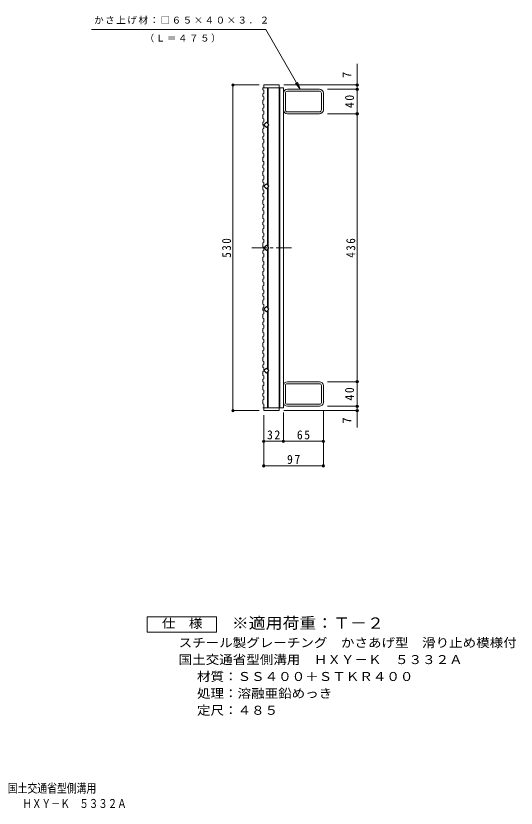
# Model space of a CAD drawing. Units: millimetres, scale not verified. Extents: x -575 to 1337, y -687 to 1514.
# Drawn here: x 5 to 819, y -687 to 603 of the extents above; entities that cross this region are included whole.
import ezdxf
from ezdxf.enums import TextEntityAlignment as Align

# ---------------------------------------------------------------- set-up
doc = ezdxf.new("R2010")
doc.units = ezdxf.units.MM
doc.header["$LTSCALE"] = 5
doc.header["$PDMODE"] = 32
doc.header["$PDSIZE"] = 4
doc.linetypes.add('CHAIN1', pattern=[8, 5, -1, 1, -1])
for name, color, linetype, lineweight in [('B-1', 2, 'Continuous', 9), ('B-2', 3, 'Continuous', 9), ('B-4', 7, 'Continuous', 9), ('B-A', 3, 'Continuous', 9), ('F-4_F-4ﾚｲﾔ', 2, 'Continuous', 9)]:
    doc.layers.add(name, color=color, linetype=linetype, lineweight=lineweight)
doc.layers.add('F-5_F-5ﾚｲﾔ', color=2, linetype='Continuous')
doc.styles.add('ＭＳ ゴシック', font='')
doc.styles.get('ＭＳ ゴシック').set_extended_font_data('MS Gothic')

msp = doc.modelspace()

# ---------------------------------------------------------------- linework, layer by layer
at = {"layer": 'B-1'}
for p, q in [((498.883, 483.378), (446.684, 483.378)), ((498.883, 480.178), (446.684, 480.178)), ((440.284, 476.978), (440.284, 449.778)), ((443.483, 449.778), (443.483, 476.978)), ((502.083, 449.778), (502.083, 476.978)), ((505.283, 476.978), (505.283, 449.778)), ((446.684, 446.578), (498.883, 446.578)), ((498.883, 443.378), (446.684, 443.378)), ((440.284, 0.978), (440.284, -26.222)), ((443.484, 0.978), (443.484, -26.222)), ((498.883, 7.378), (446.684, 7.378)), ((446.684, 4.178), (498.883, 4.178)), ((502.083, 0.978), (502.083, -26.222)), ((505.283, 0.978), (505.283, -26.222)), ((498.883, -29.422), (446.684, -29.422)), ((498.883, -32.622), (446.684, -32.622))]:
    msp.add_line(p, q, dxfattribs=at)
for centre, radius, start, end in [((446.684, 476.978), 6.4, 90, 180), ((446.684, 476.978), 3.2, 90, 180), ((498.883, 476.978), 6.4, 0, 90), ((498.883, 476.978), 3.2, 0, 90), ((446.684, 449.778), 6.4, 180, 270), ((446.684, 449.778), 3.2, 180, 270), ((498.883, 449.778), 6.4, 270, 0), ((498.883, 449.778), 3.2, 270, 0), ((446.684, 0.978), 6.4, 90, 180), ((446.684, 0.978), 3.2, 90, 180), ((498.883, 0.978), 6.4, 0, 90), ((498.883, 0.978), 3.2, 0, 90), ((446.684, -26.222), 6.4, 180, 270), ((446.684, -26.222), 3.2, 180, 270), ((498.883, -26.222), 3.2, 270, 0), ((498.883, -26.222), 6.4, 270, 0)]:
    msp.add_arc(centre, radius, start, end, dxfattribs=at)
at = {"layer": 'B-2'}
for p, q in [((408.284, 490.378), (433.284, 490.378)), ((408.284, 490.378), (408.284, 485.878)), ((433.284, 490.378), (433.284, 335.378)), ((406.784, 485.878), (440.284, 485.878)), ((414.284, 485.878), (414.284, 427.864)), ((415.284, 485.878), (415.284, 426.863)), ((434.284, 485.878), (434.284, 335.378)), ((440.284, 485.878), (440.284, 335.378)), ((414.284, 422.893), (414.284, 327.863)), ((415.284, 423.893), (415.284, 326.863)), ((433.284, -39.622), (433.284, 335.378)), ((434.284, -35.122), (434.284, 335.378)), ((440.284, -35.122), (440.284, 335.378)), ((414.284, 227.864), (414.284, 322.893)), ((415.284, 226.864), (415.284, 323.893)), ((414.284, 127.864), (414.284, 222.893)), ((415.284, 126.864), (415.284, 223.893)), ((414.284, 27.864), (414.284, 122.893)), ((415.284, 26.864), (415.284, 123.893)), ((414.284, -35.122), (414.284, 22.893)), ((415.284, -35.122), (415.284, 23.893)), ((406.784, -35.122), (440.284, -35.122)), ((408.284, -39.622), (408.284, -35.122)), ((408.284, -39.622), (433.284, -39.622))]:
    msp.add_line(p, q, dxfattribs=at)
at = {"layer": 'B-2', "linetype": 'CHAIN1'}
msp.add_line((388.655, 225.378), (456.261, 225.378), dxfattribs=at)
at = {"layer": 'B-2'}
for points in [[(416.769, 425.378), (412.526, 421.136), (408.284, 425.378), (412.526, 429.621)], [(416.769, 325.378), (412.526, 321.135), (408.284, 325.378), (412.526, 329.621)], [(416.769, 225.378), (412.526, 229.621), (408.284, 225.378), (412.526, 221.136)], [(416.769, 125.378), (412.526, 129.621), (408.284, 125.378), (412.526, 121.136)], [(416.769, 25.378), (412.526, 29.621), (408.284, 25.378), (412.526, 21.136)]]:
    msp.add_lwpolyline(points, close=True, dxfattribs=at)
at = {"layer": 'B-4'}
for p, q in [((128.332, 580.378), (411.781, 580.378)), ((467.784, 483.378), (411.781, 580.378)), ((560.283, -67.042), (560.283, 524.555)), ((400.784, 490.378), (356.784, 490.378)), ((358.284, -39.622), (358.284, 490.378)), ((440.784, 490.378), (561.783, 490.378)), ((467.784, 483.378), (460.174, 493.295)), ((467.784, 483.378), (463, 494.927)), ((511.967, 483.378), (561.783, 483.378)), ((511.967, 443.378), (561.783, 443.378)), ((511.967, 7.378), (561.783, 7.378)), ((511.967, -32.622), (561.783, -32.622)), ((400.784, -39.622), (356.784, -39.622)), ((440.284, -42.622), (440.284, -91.122)), ((440.784, -39.622), (561.783, -39.622)), ((505.283, -40.122), (505.283, -131.122)), ((408.284, -89.622), (505.283, -89.622))]:
    msp.add_line(p, q, dxfattribs=at)
msp.add_lwpolyline([(408.284, -47.122), (408.284, -129.622), (505.283, -129.622)], dxfattribs=at)
for p in [(358.284, 490.378), (560.283, 490.378), (560.283, 483.378), (560.283, 443.378), (560.283, 7.378), (358.284, -39.622), (560.283, -32.622), (560.283, -39.622), (408.284, -89.622), (440.284, -89.622), (505.283, -89.622), (408.284, -129.622), (505.283, -129.622)]:
    msp.add_point(p, dxfattribs=at)
at = {"layer": 'B-A'}
for p, q in [((406.784, 485.878), (406.784, 482.133)), ((406.784, 482.133), (408.284, 481.622)), ((408.284, 481.622), (408.284, 476.509)), ((406.784, 475.997), (408.284, 476.509)), ((406.784, 465.454), (408.284, 465.966)), ((406.784, 452.771), (408.284, 453.282)), ((408.284, 458.395), (408.284, 453.282)), ((406.784, 442.228), (408.284, 442.739)), ((406.784, 429.545), (408.284, 430.056)), ((408.284, 435.169), (408.284, 430.056)), ((406.784, 419.001), (408.284, 419.513)), ((408.284, 424.626), (408.284, 419.513)), ((406.784, 406.318), (408.284, 406.83)), ((408.284, 411.943), (408.284, 406.83)), ((408.284, 401.4), (408.284, 396.286)), ((406.784, 395.775), (408.284, 396.286)), ((408.284, 388.716), (408.284, 383.603)), ((406.784, 383.092), (408.284, 383.603)), ((408.284, 378.173), (408.284, 373.06)), ((406.784, 372.549), (408.284, 373.06)), ((408.284, 365.49), (408.284, 360.377)), ((406.784, 359.865), (408.284, 360.377)), ((406.784, 349.322), (408.284, 349.834)), ((408.284, 354.947), (408.284, 349.834)), ((406.784, 336.639), (408.284, 337.15)), ((408.284, 342.264), (408.284, 337.15)), ((406.784, 326.096), (408.284, 326.607)), ((408.284, 331.72), (408.284, 326.607)), ((406.784, 313.413), (408.284, 313.924)), ((408.284, 319.037), (408.284, 313.924)), ((406.784, 302.87), (408.284, 303.381)), ((408.284, 308.494), (408.284, 303.381)), ((406.784, 290.186), (408.284, 290.698)), ((408.284, 295.811), (408.284, 290.698)), ((408.284, 285.268), (408.284, 280.154)), ((406.784, 279.643), (408.284, 280.154)), ((408.284, 272.585), (408.284, 267.471)), ((406.784, 266.96), (408.284, 267.471)), ((408.284, 262.041), (408.284, 256.928)), ((406.784, 256.417), (408.284, 256.928)), ((408.284, 249.358), (408.284, 244.245)), ((406.784, 243.734), (408.284, 244.245)), ((406.784, 233.19), (408.284, 233.702)), ((408.284, 238.815), (408.284, 233.702)), ((406.784, 220.507), (408.284, 221.019)), ((408.284, 226.132), (408.284, 221.019)), ((406.784, 209.964), (408.284, 210.475)), ((408.284, 215.589), (408.284, 210.475)), ((406.784, 197.281), (408.284, 197.792)), ((408.284, 202.905), (408.284, 197.792)), ((406.784, 186.738), (408.284, 187.249)), ((408.284, 192.362), (408.284, 187.249)), ((406.784, 174.054), (408.284, 174.566)), ((408.284, 179.679), (408.284, 174.566)), ((408.284, 169.136), (408.284, 164.023)), ((406.784, 163.511), (408.284, 164.023)), ((408.284, 156.453), (408.284, 151.339)), ((406.784, 150.828), (408.284, 151.339)), ((408.284, 145.909), (408.284, 140.796)), ((406.784, 140.285), (408.284, 140.796)), ((408.284, 133.226), (408.284, 128.113)), ((406.784, 127.602), (408.284, 128.113)), ((406.784, 117.058), (408.284, 117.57)), ((408.284, 122.683), (408.284, 117.57)), ((406.784, 104.375), (408.284, 104.887)), ((408.284, 110), (408.284, 104.887)), ((406.784, 93.832), (408.284, 94.344)), ((408.284, 99.457), (408.284, 94.344)), ((406.784, 81.149), (408.284, 81.66)), ((408.284, 86.774), (408.284, 81.66)), ((406.784, 70.606), (408.284, 71.117)), ((408.284, 76.23), (408.284, 71.117)), ((406.784, 57.923), (408.284, 58.434)), ((408.284, 63.547), (408.284, 58.434)), ((408.284, 53.004), (408.284, 47.891)), ((406.784, 47.379), (408.284, 47.891)), ((408.284, 40.321), (408.284, 35.208)), ((406.784, 34.696), (408.284, 35.208)), ((408.284, 29.778), (408.284, 24.664)), ((406.784, 24.153), (408.284, 24.664)), ((408.284, 17.094), (408.284, 11.981)), ((406.784, 11.47), (408.284, 11.981)), ((406.784, 0.927), (408.284, 1.438)), ((408.284, 6.551), (408.284, 1.438)), ((406.784, -11.757), (408.284, -11.245)), ((408.284, -6.132), (408.284, -11.245)), ((406.784, -22.3), (408.284, -21.788)), ((408.284, -16.675), (408.284, -21.788)), ((406.784, -34.983), (408.284, -34.472)), ((406.784, -34.983), (406.784, -35.122))]:
    msp.add_line(p, q, dxfattribs=at)
for points in [[(406.784, 475.997), (406.784, 471.59), (408.284, 471.079), (408.284, 465.966)], [(406.784, 465.454), (406.784, 458.907), (408.284, 458.395)], [(406.784, 452.771), (406.784, 448.364), (408.284, 447.852), (408.284, 442.739)], [(406.784, 442.228), (406.784, 435.681), (408.284, 435.169)], [(406.784, 429.545), (406.784, 425.137), (408.284, 424.626)], [(406.784, 419.001), (406.784, 412.454), (408.284, 411.943)], [(406.784, 406.318), (406.784, 401.911), (408.284, 401.4)], [(406.784, 395.775), (406.784, 389.228), (408.284, 388.716)], [(406.784, 383.092), (406.784, 378.684), (408.284, 378.173)], [(406.784, 372.549), (406.784, 366.001), (408.284, 365.49)], [(406.784, 359.865), (406.784, 355.458), (408.284, 354.947)], [(406.784, 349.322), (406.784, 342.775), (408.284, 342.264)], [(406.784, 336.639), (406.784, 332.232), (408.284, 331.72)], [(406.784, 326.096), (406.784, 319.548), (408.284, 319.037)], [(406.784, 313.413), (406.784, 309.005), (408.284, 308.494)], [(406.784, 302.87), (406.784, 296.322), (408.284, 295.811)], [(406.784, 290.186), (406.784, 285.779), (408.284, 285.268)], [(406.784, 279.643), (406.784, 273.096), (408.284, 272.585)], [(406.784, 266.96), (406.784, 262.553), (408.284, 262.041)], [(406.784, 256.417), (406.784, 249.869), (408.284, 249.358)], [(406.784, 243.734), (406.784, 239.326), (408.284, 238.815)], [(406.784, 233.19), (406.784, 226.643), (408.284, 226.132)], [(406.784, 220.507), (406.784, 216.1), (408.284, 215.589)], [(406.784, 209.964), (406.784, 203.417), (408.284, 202.905)], [(406.784, 197.281), (406.784, 192.873), (408.284, 192.362)], [(406.784, 186.738), (406.784, 180.19), (408.284, 179.679)], [(406.784, 174.054), (406.784, 169.647), (408.284, 169.136)], [(406.784, 163.511), (406.784, 156.964), (408.284, 156.453)], [(406.784, 150.828), (406.784, 146.421), (408.284, 145.909)], [(406.784, 140.285), (406.784, 133.738), (408.284, 133.226)], [(406.784, 127.602), (406.784, 123.194), (408.284, 122.683)], [(406.784, 117.058), (406.784, 110.511), (408.284, 110)], [(406.784, 104.375), (406.784, 99.968), (408.284, 99.457)], [(406.784, 93.832), (406.784, 87.285), (408.284, 86.774)], [(406.784, 81.149), (406.784, 76.742), (408.284, 76.23)], [(406.784, 70.606), (406.784, 64.058), (408.284, 63.547)], [(406.784, 57.923), (406.784, 53.515), (408.284, 53.004)], [(406.784, 47.379), (406.784, 40.832), (408.284, 40.321)], [(406.784, 34.696), (406.784, 30.289), (408.284, 29.778)], [(406.784, 24.153), (406.784, 17.606), (408.284, 17.094)], [(406.784, 11.47), (406.784, 7.062), (408.284, 6.551)], [(406.784, 0.927), (406.784, -5.621), (408.284, -6.132)], [(406.784, -11.757), (406.784, -16.164), (408.284, -16.675)], [(406.784, -22.3), (406.784, -28.847), (408.284, -29.358), (408.284, -34.472)]]:
    msp.add_lwpolyline(points, dxfattribs=at)
at = {"layer": 'F-4_F-4ﾚｲﾔ'}
msp.add_lwpolyline([(218.824, -400.141), (218.824, -375.14), (331.324, -375.14), (331.324, -400.141)], close=True, dxfattribs=at)

# ---------------------------------------------------------------- texts
at = {"layer": 'B-4', "color": 2, "style": 'ＭＳ ゴシック'}
for p in [(555.283, 501.67), (555.283, -60.692)]:
    msp.add_text('7', height=14.66, rotation=90, dxfattribs=at).set_placement(p, align=Align.BOTTOM_LEFT)
at = {"layer": 'B-4', "char_height": 11, "attachment_point": 7, "style": 'ＭＳ ゴシック'}
for s, insert in [('\\T1.17;かさ上げ材：□６５×４０×３．２', (132.417, 589.02)), ('\\T1.17;（Ｌ＝４７５）', (214.774, 559.464))]:
    msp.add_mtext(s, dxfattribs=dict(at, insert=insert))
at = {"layer": 'B-4', "color": 2, "char_height": 14.66, "attachment_point": 7, "rotation": 90, "style": 'ＭＳ ゴシック'}
for s, insert in [('\\T1.27;\\W0.95;40', (555.283, 452.753)), ('\\T1.27;\\W0.9;530', (355.284, 209.128)), ('\\T1.27;\\W0.9;436', (557.283, 209.128)), ('\\T1.27;\\W0.95;40', (555.283, -23.247))]:
    msp.add_mtext(s, dxfattribs=dict(at, insert=insert))
at = {"layer": 'B-4', "color": 2, "char_height": 14.66, "attachment_point": 7, "style": 'ＭＳ ゴシック'}
for s, insert in [('\\T1.27;\\W0.95;32', (413.659, -86.622)), ('\\T1.27;\\W0.95;65', (462.159, -86.622)), ('\\T1.27;\\W0.95;97', (446.159, -126.622))]:
    msp.add_mtext(s, dxfattribs=dict(at, insert=insert))
at = {"layer": 'F-4_F-4ﾚｲﾔ', "style": 'ＭＳ ゴシック', "width": 1.1}
for s, p in [('仕\u3000様', (242.574, -397.64)), ('スチール製グレーチング\u3000かさあげ型\u3000滑り止め模様付', (269.869, -429.101)), ('国土交通省型側溝用\u3000ＨＸＹ－Ｋ\u3000５３３２Ａ', (269.869, -456.601)), ('材質：ＳＳ４００＋ＳＴＫＲ４００', (299.725, -484.1)), ('処理：溶融亜鉛めっき', (299.725, -511.6)), ('定尺：４８５', (299.725, -539.101))]:
    msp.add_text(s, height=14.66, dxfattribs=at).set_placement(p, align=Align.BOTTOM_LEFT)
at = {"layer": 'F-5_F-5ﾚｲﾔ', "color": 3, "style": 'ＭＳ ゴシック', "width": 1.1}
msp.add_text('※適用荷重：Ｔ－２', height=18.33, dxfattribs=at).set_placement((356.324, -400.141), align=Align.BOTTOM_LEFT)
at = {"layer": 'F-5_F-5ﾚｲﾔ', "style": 'ＭＳ ゴシック'}
for s, width, p in [('スチール製グレーチング\u3000かさあげ型\u3000滑り止め模様付\u3000国土交通省型側溝用', 0.8, (-423.899, -665.917)), ('ＨＸＹ－Ｋ\u3000５３３２Ａ', 0.75, (16.063, -690.831))]:
    msp.add_text(s, height=14.66, dxfattribs=dict(at, width=width)).set_placement(p, align=Align.BOTTOM_LEFT)

doc.saveas('drawing.dxf')
